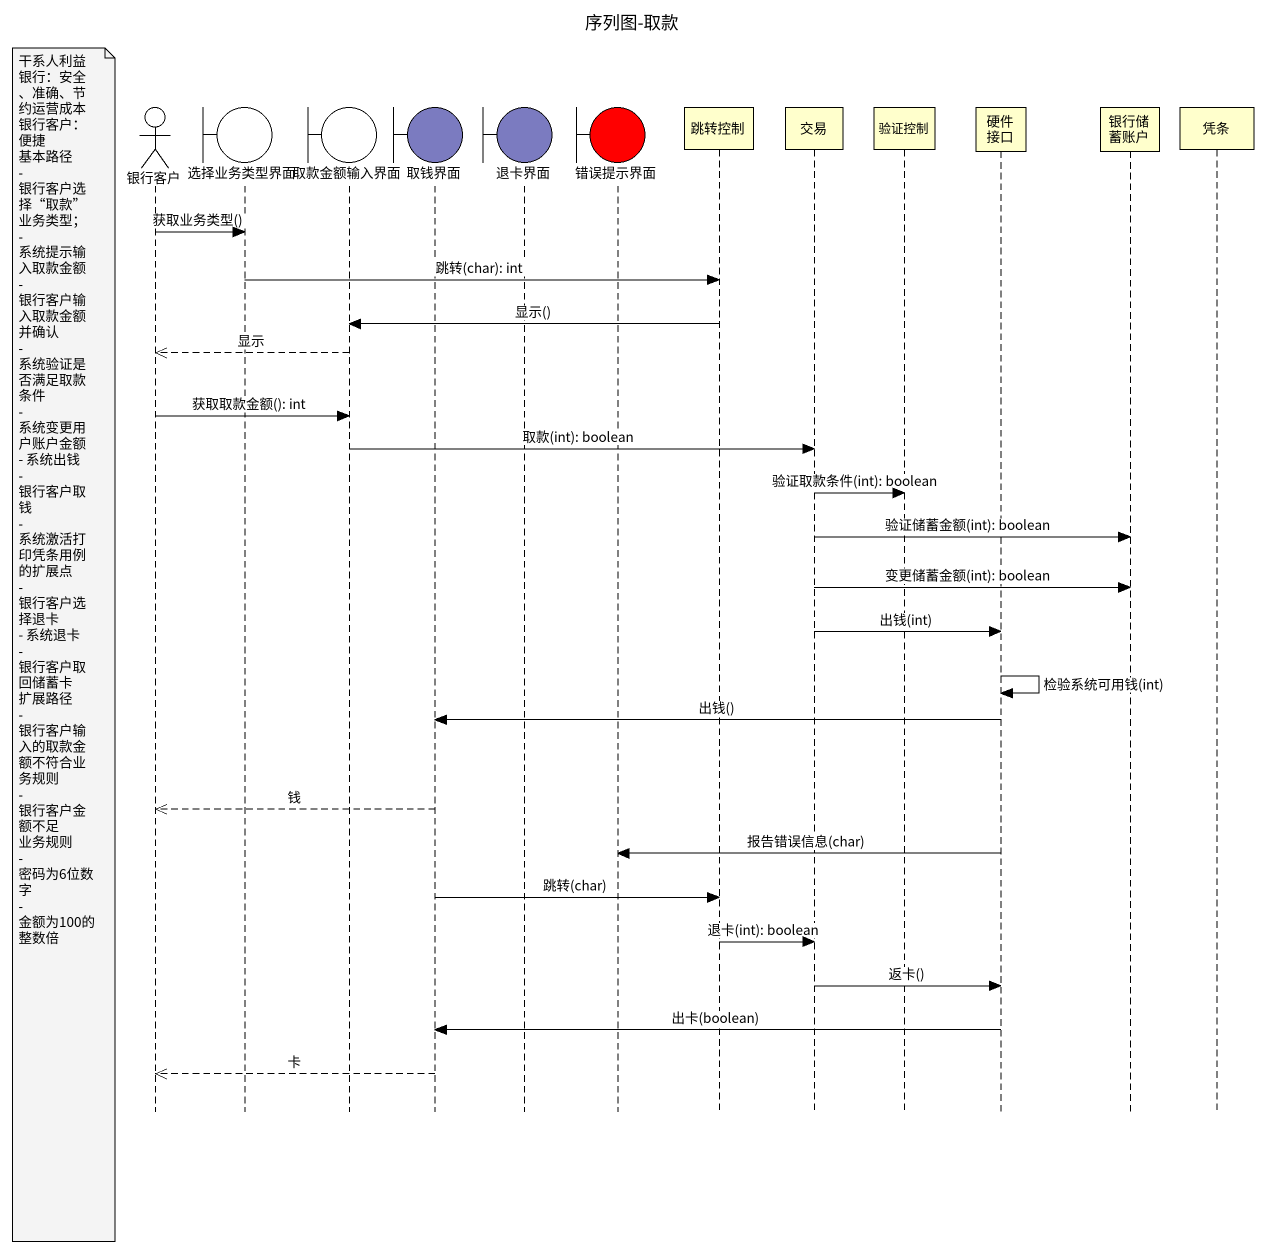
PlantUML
@startuml
title 序列图-取款
hide footbox
actor 银行客户
boundary 选择业务类型界面
boundary 取款金额输入界面
boundary 取钱界面 #7B7BC0
boundary 退卡界面 #7B7BC0
boundary 错误提示界面 #FF0000
participant 跳转控制
participant 交易
participant 验证控制
participant 硬件接口
participant 银行储蓄账户
participant 凭条

银行客户 -> 选择业务类型界面 : 获取业务类型()
选择业务类型界面 -> 跳转控制 : 跳转(char): int
跳转控制 -> 取款金额输入界面 : 显示()
取款金额输入界面 -->> 银行客户 : 显示
银行客户 -> 取款金额输入界面 : 获取取款金额(): int
取款金额输入界面 -> 交易 : 取款(int): boolean
交易 -> 验证控制 : 验证取款条件(int): boolean
交易 -> 银行储蓄账户 : 验证储蓄金额(int): boolean
交易 -> 银行储蓄账户 : 变更储蓄金额(int): boolean
交易 -> 硬件接口 : 出钱(int)
note left of 银行客户
  干系人利益
  银行：安全、准确、节约运营成本
  银行客户：便捷
  基本路径
  - 银行客户选择“取款”业务类型；
  - 系统提示输入取款金额
  - 银行客户输入取款金额并确认
  - 系统验证是否满足取款条件
  - 系统变更用户账户金额
  - 系统出钱
  - 银行客户取钱
  - 系统激活打印凭条用例的扩展点
  - 银行客户选择退卡
  - 系统退卡
  - 银行客户取回储蓄卡
  扩展路径
  - 银行客户输入的取款金额不符合业务规则
  - 银行客户金额不足
  业务规则
  - 密码为6位数字
  - 金额为100的整数倍
end note
硬件接口 -> 硬件接口 : 检验系统可用钱(int)
硬件接口 -> 取钱界面 : 出钱()
取钱界面 -->> 银行客户 : 钱
硬件接口 -> 错误提示界面 : 报告错误信息(char)
取钱界面 -> 跳转控制 : 跳转(char)
跳转控制 -> 交易 : 退卡(int): boolean
交易 -> 硬件接口 : 返卡()
硬件接口 -> 取钱界面 : 出卡(boolean)
取钱界面 -->> 银行客户 : 卡
@enduml
